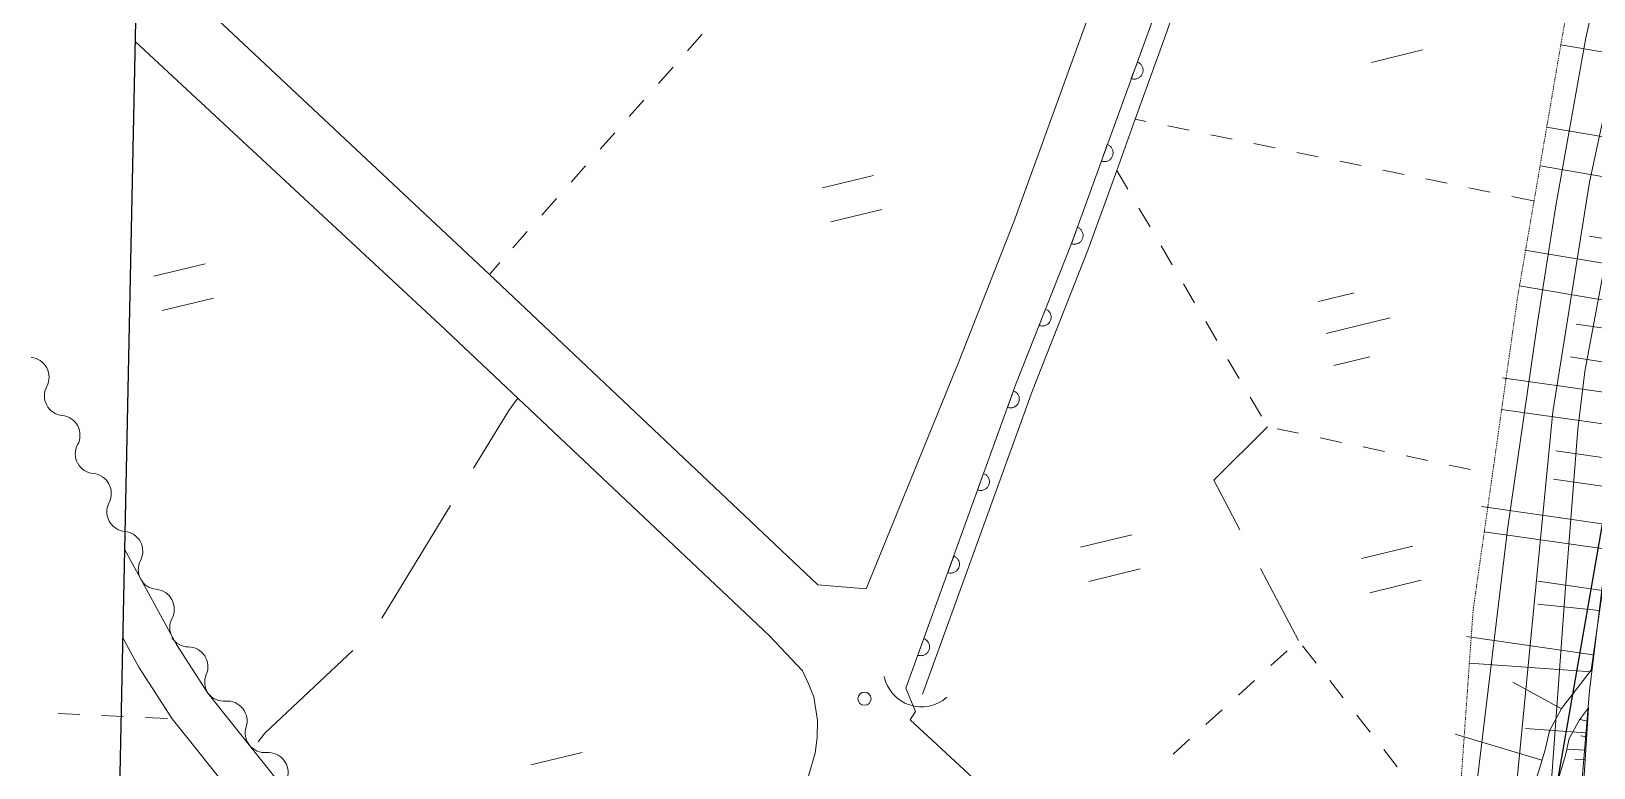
# Model space of a CAD drawing. Header units: millimetres. Extents: x 432273 to 1023813, y -32657 to 705940.
# Drawn here: x 444893 to 533837, y 424914 to 466826 of the extents above; entities that cross this region are included whole.
import ezdxf

# ---------------------------------------------------------------- set-up
doc = ezdxf.new("R2010")
doc.units = ezdxf.units.MM
doc.header["$LTSCALE"] = 100
doc.linetypes.add('561019', pattern=[1, 0.5, -0.5])
doc.linetypes.add('56301', pattern=[0.5, 0.25, -0.25])
doc.layers.get('Defpoints').update_dxf_attribs({"color": 153})
doc.layers.add('D-BGD', color=7, linetype='Continuous', lineweight=13)

# ---------------------------------------------------------------- blocks, each defined once
blk = doc.blocks.new('21311212131313131')
at = {"layer": 'D-BGD', "linetype": 'Continuous'}
for p, q in [((2572764.6601, -1453733.4036), (2571726.7139, -1460646.2247)), ((2577449.0633, -1454351.0304), (2576427.1824, -1461361.4693)), ((2579655.0099, -1454911.3288), (2578638.1133, -1461683.9574)), ((2583070.6049, -1455441.5729), (2582567.1152, -1458794.1294)), ((2584477.0455, -1455382.5151), (2583443.8963, -1462455.1877)), ((2586501.1398, -1455870.8496), (2585474.1978, -1462710.3818)), ((2588026.2188, -1455854.8155), (2587588.1728, -1459445.5416)), ((2589932.4789, -1456300.2269), (2589468.6733, -1459722.9197)), ((2591621.7469, -1456284.0898), (2590731.89, -1463594.8113)), ((2593363.8179, -1456729.6041), (2592535.5376, -1463580.8434)), ((2595274.7066, -1456733.4041), (2594822.8958, -1460453.3994)), ((2596861.8282, -1457086.5276), (2596443.734, -1460543.942)), ((2598994.702, -1457185.2149), (2598082.3087, -1464620.4037)), ((2600360.1582, -1457440.6261), (2599515.4221, -1464424.6944)), ((2602714.6974, -1457637.0258), (2602269.3528, -1461303.5591)), ((2603859.7611, -1457794.8534), (2603562.0453, -1461283.0802)), ((2606381.2307, -1458082.3703), (2605498.6724, -1465317.2846)), ((2607359.364, -1458149.0807), (2607013.2367, -1465117.9197)), ((2610163.0101, -1458317.1956), (2610088.1021, -1458766.4047)), ((2610837.9834, -1458406.7367), (2610668.21, -1461838.3637)), ((2611056.8176, -1458350.4838), (2611017.1874, -1458693.6011)), ((2611825.3256, -1458383.5807), (2611780.5778, -1459464.9213)), ((2612370.3817, -1458408.3556), (2612339.1405, -1459006.8737)), ((2609489.5266, -1459818.1685), (2608047.095, -1462619.6485)), ((2612435.2555, -1460872.1516), (2611068.5163, -1465846.9401)), ((2580636.0839, -1462023.9237, 363059.9804), (2580409.9441, -1463253.3519, 363075.9804)), ((2580183.8043, -1464482.78, 363092.9804), (2579958.1447, -1465711.3311, 363108.9804)), ((2595759.5418, -1466510.1609, 363012.9804), (2595991.9049, -1465281.8595, 363004.9804)), ((2579732.0049, -1466940.7592, 363124.9804), (2579505.8652, -1468170.1874, 363141.9804)), ((2595295.6926, -1468967.2438, 363028.9804), (2595528.0558, -1467738.9424, 363020.9804)), ((2603120.6796, -1470864.8331), (2602352.3974, -1467965.8034)), ((2572940.7297, -1471401.597), (2572172.4474, -1468502.5673)), ((2601187.0882, -1471377.286), (2600418.806, -1468478.2562)), ((2612997.6425, -1469095.3095, 362765.9804), (2612029.3135, -1469885.3745, 362782.9804)), ((2579279.7254, -1469399.6156, 363157.9804), (2579053.5856, -1470629.0437, 363174.9804)), ((2588417.0741, -1473658.436), (2587455.6456, -1470033.4899)), ((2594831.4465, -1471422.9693, 363044.9804), (2595063.8097, -1470194.6679, 363036.9804)), ((2611060.9844, -1470675.4395, 362799.9804), (2610092.6554, -1471465.5044, 362816.9804)), ((2578827.4458, -1471858.4719, 363190.9804), (2578601.7862, -1473087.0229, 363206.9804)), ((2590230.4243, -1473178.2019), (2589692.021, -1471148.3215)), ((2586605.0813, -1474138.273), (2586067.5552, -1472108.8728)), ((2594366.7202, -1473879.572, 363060.9804), (2594599.0834, -1472651.2706, 363052.9804)), ((2609124.3263, -1472255.5694, 362833.9804), (2608155.5171, -1473046.5116, 362850.9804)), ((2578375.6464, -1474316.4511, 363223.9804), (2578149.5066, -1475545.8793, 363239.9804)), ((2607187.188, -1473836.5765, 362867.9804), (2606218.859, -1474626.6415, 362884.9804)), ((2593901.9939, -1476336.1747, 363076.9804), (2594134.3571, -1475107.8733, 363068.9804)), ((2601871.9424, -1477117.2212, 362956.9804), (2605926.2346, -1474865.4614, 362889.9804)), ((2606525.1086, -1475499.9777, 362882.9804), (2607383.1819, -1476408.6338, 362873.9804)), ((2577923.3668, -1476775.3074, 363255.9804), (2577697.227, -1478004.7356, 363272.9804)), ((2592143.092, -1477901.8912, 363107.9804), (2593206.6674, -1477246.0504, 363089.9804)), ((2608241.2553, -1477317.2899, 362863.9804), (2609098.8484, -1478226.8232, 362853.9804)), ((2590015.4609, -1479214.45, 363144.9804), (2591079.5165, -1478557.732, 363126.9804)), ((2577471.5674, -1479233.2866, 363288.9804), (2577246.3048, -1480463.195, 363304.9804)), ((2587887.8299, -1480527.0088, 363180.9804), (2588951.8855, -1479870.2908, 363162.9804)), ((2609956.9218, -1479135.4793, 362844.9804), (2610814.9952, -1480044.1355, 362834.9804)), ((2577020.165, -1481692.6231, 363321.9804), (2576794.0252, -1482922.0513, 363337.9804)), ((2585761.0761, -1481840.0478, 363217.9804), (2586824.2545, -1481182.8496, 363199.9804)), ((2611673.0685, -1480952.7916, 362824.9804), (2612530.6617, -1481862.3249, 362815.9804)), ((2583633.445, -1483152.6065, 363253.9804), (2584697.5006, -1482495.8886, 363235.9804)), ((2576565.3372, -1484147.8044, 363394.9804), (2576445.7015, -1484776.5947, 363479.9804)), ((2581505.814, -1484465.1653, 363290.9804), (2582569.8696, -1483808.4473, 363272.9804)), ((2602806.5366, -1486870.0038), (2602038.2544, -1483970.974)), ((2579389.125, -1485772.3138, 363509.9804), (2580445.4335, -1485119.335, 363369.9804)), ((2600872.9452, -1487382.4566), (2600104.663, -1484483.4268)), ((2582664.4647, -1501984.5619), (2581896.1824, -1499085.5322)), ((2580730.8733, -1502497.0147), (2579962.591, -1499597.985)), ((2572139.4244, -1509523.5899, 362980.9804), (2573091.5838, -1510333.2672, 362968.9804)), ((2574043.2631, -1511143.8216, 362957.9804), (2574994.9423, -1511954.376, 362945.9804)), ((2575947.1017, -1512764.0533, 362934.9804), (2576898.7809, -1513574.6077, 362922.9804)), ((2577850.9403, -1514384.285, 362910.9804), (2578802.6196, -1515194.8394, 362899.9804)), ((2613908.6358, -1518402.4831), (2613140.3536, -1515503.4534)), ((2579754.779, -1516004.5167, 362887.9804), (2580706.4582, -1516815.0711, 362876.9804)), ((2581658.1374, -1517625.6256, 362864.9804), (2582610.2968, -1518435.3028, 362853.9804)), ((2583561.976, -1519245.8573, 362841.9804), (2584514.1355, -1520055.5345, 362829.9804)), ((2585361.0927, -1520769.9989, 363397.9804), (2586052.3051, -1521352.4612, 363879.9803)), ((2605733.2207, -1527055.6377, 363736.9803), (2599251.8079, -1523280.603, 363774.9803)), ((2586557.404, -1540438.464), (2585789.1217, -1537539.4342)), ((2588490.9954, -1539926.0112), (2587722.7131, -1537026.9814)), ((2611671.3777, -1540394.6057, 363567.9803), (2611703.1335, -1539145.4073, 363560.9803)), ((2611607.3859, -1542893.8794, 363576.9803), (2611639.6219, -1541643.804, 363572.9803)), ((2611543.3941, -1545393.1532, 363584.9803), (2611575.6301, -1544143.0777, 363580.9803))]:
    blk.add_line(p, q, dxfattribs=at)
at = {"layer": 'D-BGD', "linetype": 'Continuous', "flags": 128}
for points in [[(2490996.0724, -1434366.1194), (2508857.7129, -1439098.4377), (2530493.8009, -1444947.3773), (2544432.5535, -1448246.9645), (2552918.957, -1450013.0013), (2567818.6971, -1452887.877), (2581899.4354, -1455295.0198), (2593483.3018, -1456744.5556), (2608431.9688, -1458257.649), (2622606.3426, -1459135.9582), (2633537.0179, -1459354.6435), (2648448.0166, -1459560.0125), (2662323.1486, -1459052.3845), (2663325.0384, -1459019.4368)], [(2662323.1486, -1459052.3845), (2648448.0166, -1459560.0125), (2633537.0179, -1459354.6435), (2622606.3426, -1459135.9582), (2608431.9688, -1458257.649), (2593483.3018, -1456744.5556), (2581899.4354, -1455295.0198), (2567818.6971, -1452887.877), (2552918.957, -1450013.0013), (2544432.5535, -1448246.9645), (2530493.8009, -1444947.3773), (2508857.7129, -1439098.4377), (2490996.0724, -1434366.1194), (2472342.7761, -1429236.9004), (2469693.472, -1428538.9979), (2456725.7737, -1425121.1801), (2439273.404, -1420694.9947)]]:
    blk.add_lwpolyline(points, dxfattribs=at)
at = {"layer": 'D-BGD', "linetype": '561019', "flags": 128}
blk.add_lwpolyline([(2663325.0384, -1459019.4368), (2663582.6232, -1459096.6061), (2663751.0204, -1459357.5187), (2663689.3128, -1459524.3845), (2663517.5438, -1459642.3988), (2662420.1024, -1459897.7873), (2653808.341, -1461149.2087), (2650650.0028, -1461610.2303), (2647900.2162, -1462012.1787), (2644041.7285, -1463092.006), (2641511.8124, -1464175.2186), (2640059.3695, -1465274.841), (2636088.6001, -1465512.2749), (2629242.7752, -1465922.3349), (2619350.6901, -1465730.6944), (2606960.1997, -1465115.2855), (2604014.6813, -1464968.8882), (2599197.7544, -1464386.2719), (2586047.8548, -1462796.5152), (2567513.4826, -1460013.6165), (2550048.384, -1456554.0555), (2529078.4332, -1451924.813), (2514502.729, -1448832.8734), (2495550.8585, -1443657.6278), (2477815.8366, -1437904.7486), (2459267.7349, -1433712.0866), (2447818.2026, -1431311.1959), (2432560.1877, -1427974.5583), (2431470.8426, -1427736.1822), (2420018.7516, -1424658.9879), (2400238.5386, -1421213.4502), (2372537.9631, -1415559.3222), (2372202.4581, -1415447.4767), (2369463.9321, -1414537.7052), (2358657.0594, -1412237.4944)], dxfattribs=at)
at = {"layer": 'D-BGD', "linetype": 'Continuous', "flags": 128}
for points, elevation in [([(2497406.7219, -1437914.3093), (2513704.4864, -1442400.424), (2528824.183, -1446422.8866), (2542239.0204, -1449598.6886), (2557052.1605, -1452792.1084), (2571765.3727, -1455676.5955), (2579799.2365, -1457144.7335), (2585181.2872, -1458042.4198), (2590269.7129, -1458893.3687), (2593560.5199, -1459225.3697), (2602352.5389, -1459718.8434), (2615148.8603, -1460384.2737), (2627341.4532, -1461242.478), (2640097.8365, -1461093.7179), (2650127.0164, -1460512.2207), (2662304.1045, -1459659.8598), (2662912.9534, -1462333.6652), (2668463.0971, -1461914.2844), (2671955.2968, -1461909.6403), (2678307.1353, -1461845.9144), (2694200.1505, -1462071.2984)], 364999.9803), ([(2693039.758, -1464353.4145), (2673779.8598, -1463807.9644), (2655931.1443, -1463991.7269), (2651010.736, -1464120.8469), (2650598.1918, -1461463.303), (2637221.8426, -1462769.5409), (2632406.9503, -1462997.4657), (2624664.0436, -1462957.4711), (2618033.4193, -1462612.0706), (2592617.4469, -1460671.1024), (2579505.8785, -1458857.2214), (2560667.7217, -1455206.8961), (2550140.5426, -1453274.4545), (2538486.2716, -1450579.076), (2526484.7262, -1447535.1212), (2510216.505, -1443301.1675), (2497243.7934, -1439873.765)], 363999.9803), ([(2464863.1467, -1433543.215), (2483416.1058, -1438422.559), (2496324.4525, -1441980.0313), (2501934.9426, -1443905.6842), (2508303.1123, -1445638.4788), (2514355.1446, -1447171.9871), (2524397.4351, -1449398.7413), (2543009.3019, -1453801.8766), (2551243.3962, -1455433.21), (2559869.3624, -1456900.5761), (2571291.2349, -1459227.0429), (2580892.3926, -1460741.4688), (2587548.49, -1461652.5928), (2599359.8995, -1463096.7298), (2614495.2225, -1464620.8025), (2625366.8389, -1464682.8926), (2636390.6408, -1464960.5391), (2638883.6472, -1465156.7645), (2639015.217, -1465493.2795), (2638505.6606, -1466053.3976), (2634400.7465, -1469940.7609), (2631855.1686, -1472970.5655)], 362999.9804)]:
    blk.add_lwpolyline(points, dxfattribs=dict(at, elevation=elevation))
at = {"layer": 'D-BGD', "linetype": 'Continuous', "extrusion": (-0.003742, -0.320545, 0.947226), "elevation": 804869.5375}
for points in [[(2680379.8841, -1234946.9179), (2645811.4768, -1235539.6177), (2626259.8269, -1234884.5285)], [(2626259.8269, -1234884.5285), (2645811.4768, -1235539.6177), (2680379.8841, -1234946.9179)]]:
    blk.add_lwpolyline(points, dxfattribs=at)
at = {"layer": 'D-BGD', "linetype": 'Continuous', "extrusion": (0.015192, 0.002376, 0.999882), "elevation": 398932.0109}
blk.add_lwpolyline([(2587984.1887, -1477831.8937), (2591086.0192, -1480829.4669), (2593872.0886, -1479283.1909)], dxfattribs=at)
at = {"layer": 'D-BGD', "linetype": 'Continuous'}
for points, elevation in [([(2573198.9975, -1484726.386), (2574145.5964, -1485048.5029), (2574157.473, -1485005.983), (2574165.7578, -1484963.7768), (2574170.9308, -1484921.0072), (2574172.115, -1484877.194), (2574168.8302, -1484833.2143), (2574162.8307, -1484790.0286), (2574152.7591, -1484748.0338), (2574137.7383, -1484706.7497), (2574120.8799, -1484666.7398), (2574098.5921, -1484628.3178), (2574075.3439, -1484591.65), (2574047.9405, -1484558.4077), (2574017.3421, -1484526.8365), (2573985.3032, -1484497.8969), (2573949.5891, -1484471.5054), (2573912.3513, -1484449.98), (2573874.1531, -1484430.2089), (2573832.6767, -1484414.3435), (2573790.637, -1484401.5897), (2573747.9506, -1484394.1821), (2573705.181, -1484389.009), (2573661.3678, -1484387.8248), (2573617.8683, -1484390.2325), (2573574.2024, -1484397.1092), (2573532.2076, -1484407.1808), (2573491.4037, -1484421.3244), (2573450.9136, -1484439.06), (2573412.9717, -1484460.4706), (2573376.304, -1484483.7188), (2573342.5815, -1484511.9994), (2573311.4905, -1484541.7206), (2573282.0707, -1484574.6367), (2573256.1594, -1484609.4736), (2573234.634, -1484646.7114), (2573214.3827, -1484685.7868), (2573198.9975, -1484726.386)], 363468.9804), ([(2577932.4724, -1486336.0936), (2578879.5515, -1486657.3334), (2578891.4281, -1486614.8135), (2578899.7128, -1486572.6073), (2578904.8859, -1486529.8377), (2578906.0701, -1486486.0244), (2578902.3051, -1486442.922), (2578896.3056, -1486399.7362), (2578886.7142, -1486356.8643), (2578871.6934, -1486315.5802), (2578854.835, -1486275.5703), (2578833.4244, -1486237.6284), (2578809.299, -1486200.4805), (2578781.8956, -1486167.2382), (2578751.2972, -1486135.667), (2578719.2582, -1486106.7273), (2578683.5442, -1486080.3359), (2578646.3064, -1486058.8105), (2578608.1082, -1486039.0394), (2578566.6318, -1486023.1739), (2578524.5921, -1486010.4201), (2578481.9057, -1486003.0126), (2578439.1361, -1485997.8395), (2578395.3229, -1485996.6553), (2578351.3432, -1485999.9401), (2578308.1575, -1486005.9396), (2578266.1627, -1486016.0112), (2578224.8786, -1486031.0321), (2578184.8687, -1486047.8904), (2578146.9268, -1486069.3011), (2578110.2591, -1486092.5492), (2578076.5366, -1486120.8299), (2578044.9654, -1486151.4282), (2578016.0257, -1486183.4672), (2577989.6343, -1486219.1812), (2577968.1089, -1486256.419), (2577948.3378, -1486294.6173), (2577932.4724, -1486336.0936)], 363502.9804), ([(2582666.4274, -1487944.9241), (2583613.5066, -1488266.1639), (2583625.3832, -1488223.6439), (2583633.6679, -1488181.4377), (2583638.841, -1488138.6681), (2583640.0252, -1488094.8549), (2583636.2602, -1488051.7524), (2583630.2607, -1488008.5667), (2583620.6693, -1487965.6948), (2583605.6485, -1487924.4107), (2583588.7901, -1487884.4008), (2583567.3794, -1487846.4589), (2583543.2541, -1487809.311), (2583515.8506, -1487776.0687), (2583485.2523, -1487744.4975), (2583453.2133, -1487715.5578), (2583417.0191, -1487690.0435), (2583380.2615, -1487667.641), (2583341.5831, -1487648.747), (2583300.5869, -1487632.0044), (2583258.067, -1487620.1278), (2583215.8608, -1487611.843), (2583173.0912, -1487606.67), (2583129.278, -1487605.4858), (2583085.2983, -1487608.7706), (2583042.9898, -1487615.2503), (2583000.1178, -1487624.8417), (2582958.8337, -1487639.8625), (2582918.8238, -1487656.7209), (2582880.8819, -1487678.1315), (2582843.734, -1487702.2569), (2582810.4917, -1487729.6603), (2582778.9205, -1487760.2587), (2582749.9808, -1487792.2976), (2582723.5894, -1487828.0117), (2582702.064, -1487865.2495), (2582682.2929, -1487903.4477), (2582666.4274, -1487944.9241)], 363536.9804), ([(2587363.4336, -1489656.6515), (2588300.576, -1490004.3726), (2588314.2069, -1489962.813), (2588323.849, -1489920.2099), (2588329.8993, -1489877.9205), (2588332.4408, -1489833.7103), (2588330.0332, -1489790.2108), (2588325.391, -1489746.6281), (2588316.6768, -1489704.2364), (2588303.0133, -1489662.5553), (2588287.5123, -1489622.1484), (2588266.5818, -1489583.3294), (2588243.8139, -1489545.7845), (2588216.8906, -1489511.6651), (2588187.6496, -1489479.6969), (2588156.0908, -1489449.88), (2588120.857, -1489422.6114), (2588084.5795, -1489399.3317), (2588046.3813, -1489379.5606), (2588005.8654, -1489361.9408), (2587964.3058, -1489348.3099), (2587921.2224, -1489339.5449), (2587878.933, -1489333.4947), (2587835.203, -1489330.076), (2587791.7036, -1489332.4836), (2587748.5179, -1489338.4832), (2587705.2489, -1489346.7172), (2587664.9252, -1489359.9837), (2587623.161, -1489375.8817), (2587584.342, -1489396.8121), (2587547.2773, -1489418.703), (2587513.1578, -1489445.6262), (2587480.7095, -1489475.7444), (2587450.8926, -1489507.3032), (2587424.1042, -1489541.6598), (2587400.8245, -1489577.9373), (2587381.0534, -1489616.1355), (2587363.4336, -1489656.6515)], 363481.9804), ([(2592054.9079, -1491384.7312), (2593002.4673, -1491705.0938), (2593014.3439, -1491662.5739), (2593022.6286, -1491620.3677), (2593027.8017, -1491577.5981), (2593028.1088, -1491533.3047), (2593025.7011, -1491489.8052), (2593018.3442, -1491447.0165), (2593008.7528, -1491404.1445), (2592994.6091, -1491363.3406), (2592976.8736, -1491322.8505), (2592955.463, -1491284.9087), (2592932.2148, -1491248.2409), (2592903.9342, -1491214.5184), (2592873.3358, -1491182.9473), (2592841.2969, -1491154.0076), (2592805.1026, -1491128.4933), (2592769.2222, -1491106.5709), (2592729.6666, -1491087.1968), (2592688.6704, -1491070.4542), (2592647.0277, -1491059.0577), (2592603.9443, -1491050.2928), (2592561.1747, -1491045.1197), (2592516.8813, -1491044.8127), (2592474.259, -1491047.7005), (2592430.5931, -1491054.5772), (2592387.7211, -1491064.1686), (2592347.7944, -1491078.7925), (2592306.4271, -1491096.0478), (2592268.4853, -1491117.4585), (2592232.6947, -1491141.1868), (2592198.0951, -1491168.9873), (2592166.5239, -1491199.5856), (2592138.4613, -1491232.1048), (2592112.0699, -1491267.8188), (2592091.0247, -1491304.1795), (2592070.7734, -1491343.2549), (2592054.9079, -1491384.7312)], 363443.9804), ([(2596789.5097, -1492988.2155), (2597737.069, -1493308.5781), (2597749.8228, -1493266.5383), (2597757.2304, -1493223.852), (2597762.4034, -1493181.0824), (2597763.5876, -1493137.2691), (2597759.8226, -1493094.1667), (2597753.8231, -1493050.9809), (2597744.2317, -1493008.109), (2597729.2109, -1492966.8249), (2597712.3525, -1492926.815), (2597690.9419, -1492888.8731), (2597666.8165, -1492851.7252), (2597639.4131, -1492818.4829), (2597608.8147, -1492786.9117), (2597576.7758, -1492757.972), (2597540.5815, -1492732.4578), (2597503.8239, -1492710.0552), (2597465.1455, -1492691.1613), (2597423.6691, -1492675.2958), (2597381.6294, -1492662.542), (2597338.943, -1492655.1344), (2597296.1734, -1492649.9614), (2597252.3602, -1492648.7772), (2597208.8607, -1492651.1848), (2597166.072, -1492658.5417), (2597123.2, -1492668.1331), (2597082.3961, -1492682.2768), (2597041.906, -1492700.0123), (2597003.9642, -1492721.4229), (2596967.2964, -1492744.6711), (2596933.5739, -1492772.9517), (2596902.0028, -1492803.5501), (2596873.0631, -1492835.589), (2596847.5488, -1492871.7833), (2596825.1462, -1492908.5409), (2596806.2523, -1492947.2193), (2596789.5097, -1492988.2155)], 363522.9804), ([(2601524.9886, -1494592.1799), (2602472.0677, -1494913.4197), (2602483.9443, -1494870.8998), (2602492.7092, -1494827.8164), (2602497.8823, -1494785.0468), (2602499.0665, -1494741.2336), (2602495.3015, -1494698.1311), (2602489.302, -1494654.9454), (2602479.7106, -1494612.0735), (2602464.2096, -1494571.6665), (2602447.8314, -1494530.7794), (2602425.5436, -1494492.3574), (2602401.8152, -1494456.5668), (2602374.892, -1494422.4474), (2602344.2936, -1494390.8762), (2602310.8973, -1494362.3335), (2602276.0604, -1494336.4222), (2602238.8226, -1494314.8968), (2602199.7472, -1494294.6455), (2602159.148, -1494279.2603), (2602117.1083, -1494266.5065), (2602074.4219, -1494259.0989), (2602031.6523, -1494253.9258), (2601987.8391, -1494252.7416), (2601943.8594, -1494256.0264), (2601900.6737, -1494262.026), (2601858.6789, -1494272.0976), (2601817.3948, -1494287.1184), (2601776.5077, -1494303.4966), (2601739.443, -1494325.3874), (2601702.2951, -1494349.5127), (2601669.0528, -1494376.9162), (2601637.4816, -1494407.5146), (2601608.542, -1494439.5535), (2601582.1505, -1494475.2675), (2601560.6251, -1494512.5054), (2601540.854, -1494550.7036), (2601524.9886, -1494592.1799)], 363601.9803), ([(2606260.4674, -1496196.1444), (2607207.5466, -1496517.3842), (2607219.4232, -1496474.8643), (2607228.1881, -1496431.7809), (2607232.0038, -1496389.4083), (2607233.1881, -1496345.595), (2607230.7804, -1496302.0956), (2607223.9037, -1496258.4297), (2607213.8321, -1496216.4349), (2607199.6885, -1496175.631), (2607182.4331, -1496134.2637), (2607160.5423, -1496097.199), (2607137.2941, -1496060.5313), (2607109.0135, -1496026.8088), (2607078.4151, -1495995.2376), (2607046.3762, -1495966.2979), (2607010.6621, -1495939.9065), (2606974.3015, -1495918.8613), (2606935.2261, -1495898.61), (2606893.7497, -1495882.7445), (2606851.2298, -1495870.8679), (2606809.0236, -1495862.5832), (2606766.254, -1495857.4101), (2606722.4408, -1495856.2259), (2606679.3383, -1495859.9909), (2606636.1526, -1495865.9904), (2606593.2806, -1495875.5818), (2606552.8737, -1495891.0829), (2606511.9866, -1495907.461), (2606473.5646, -1495929.7488), (2606437.774, -1495953.4772), (2606403.6546, -1495980.4005), (2606372.0834, -1496010.9988), (2606344.0208, -1496043.518), (2606317.6294, -1496079.232), (2606296.104, -1496116.4698), (2606276.3329, -1496154.6681), (2606260.4674, -1496196.1444)], 363680.9803)]:
    blk.add_lwpolyline(points, close=True, dxfattribs=dict(at, elevation=elevation))
at = {"layer": 'D-BGD', "linetype": 'Continuous', "extrusion": (0.001559, -0.007649, 0.99997), "elevation": 379467.215}
blk.add_lwpolyline([(2596521.1791, -1519164.4406), (2593195.684, -1517227.6149), (2592491.026, -1516717.5835)], dxfattribs=at)
at = {"layer": 'D-BGD', "linetype": 'Continuous', "extrusion": (0.001946, -0.005433, 0.999983), "elevation": 377097.126}
blk.add_lwpolyline([(2612217.1717, -1531927.6233), (2611706.8749, -1531558.202), (2606895.0467, -1526655.3125)], dxfattribs=at)
at = {"layer": 'D-BGD', "linetype": 'Continuous'}
for points in [[(2358657.0594, -1404935.0235, 366962.2376), (2396367.2932, -1412301.8376, 366779.9802), (2396474.2172, -1412314.7703, 366779.9802), (2413165.5745, -1415353.0364, 367499.9801), (2435009.3914, -1419433.4913, 366989.9802), (2470463.3115, -1428536.3425, 366599.9802), (2487541.2042, -1432971.8524, 366689.9802), (2529285.0171, -1444058.7763, 366639.9802), (2557274.9274, -1450740.0062, 366749.9802), (2573887.9809, -1453838.0094, 366779.9802), (2586115.1601, -1455618.0579, 366869.9802), (2607258.968, -1458186.6638, 366559.9802), (2609480.7549, -1459813.3666, 365999.9802), (2610771.8495, -1460474.5584, 365709.9802), (2611841.7306, -1460706.8393, 365509.9802), (2614047.5047, -1461321.5423, 365399.9803), (2626241.52, -1463391.2461, 364539.9803), (2634065.6069, -1464676.1421, 364039.9803), (2634987.4607, -1465157.9985, 364029.9803), (2635516.5136, -1465732.6313, 364019.9803), (2636072.1397, -1466675.2233, 363749.9803), (2636552.8577, -1468067.0242, 363749.9803)], [(2607258.968, -1458186.6638, 366559.9802), (2586115.1601, -1455618.0579, 366869.9802), (2573887.9809, -1453838.0094, 366779.9802), (2557274.9274, -1450740.0062, 366749.9802), (2529285.0171, -1444058.7763, 366639.9802), (2487541.2042, -1432971.8524, 366689.9802)], [(2636552.8577, -1468067.0242, 363749.9803), (2636072.1397, -1466675.2233, 363749.9803), (2635516.5136, -1465732.6313, 364019.9803), (2634987.4607, -1465157.9985, 364029.9803), (2634065.6069, -1464676.1421, 364039.9803), (2626241.52, -1463391.2461, 364539.9803), (2614047.5047, -1461321.5423, 365399.9803), (2611841.7306, -1460706.8393, 365509.9802), (2610771.8495, -1460474.5584, 365709.9802), (2609480.7549, -1459813.3666, 365999.9802), (2607258.968, -1458186.6638, 366559.9802)], [(2638232.7738, -1467060.0081, 363719.9803), (2637653.3295, -1466035.9749, 363719.9803), (2636651.8232, -1464929.0942, 363729.9803), (2635730.352, -1464196.6389, 364029.9803), (2634457.6329, -1463522.7057, 364039.9803), (2626438.0735, -1462199.2031, 364539.9803), (2614315.0634, -1460145.5695, 365399.9803), (2612135.6042, -1459545.2722, 365509.9802), (2611176.6169, -1459339.4975, 365709.9802), (2610109.6151, -1458789.5821, 365999.9802), (2609416.8473, -1458284.9309, 366529.9802)], [(2609101.3079, -1497158.5064, 363719.9803), (2610411.8588, -1496576.3072, 363699.9803), (2610888.6646, -1496871.5296, 363699.9803), (2618557.8751, -1488255.9103, 363709.9803), (2626945.7761, -1478848.0891, 363729.9803), (2636552.8577, -1468067.0242, 363749.9803)], [(2504778.4692, -1480952.8707, 363639.9803), (2505792.9656, -1480869.8223, 363619.9803), (2507108.0028, -1481008.3032, 363599.9803), (2508266.6237, -1481140.9586, 363589.9803), (2510912.9596, -1481221.6155, 363539.9804), (2512326.5318, -1481117.6281, 363519.9804), (2514576.6711, -1480901.5896, 363489.9804), (2518236.9868, -1480192.0916, 363429.9804), (2531809.0765, -1477703.6259, 363479.9804), (2535485.0797, -1477173.7216, 363429.9804), (2537766.3358, -1476963.3172, 363389.9804), (2540740.7423, -1477006.9649, 363349.9804), (2543979.7709, -1477275.2793, 363299.9804), (2549376.9371, -1477995.4141, 363219.9804), (2556602.5058, -1479249.069, 363389.9804), (2563974.954, -1481004.9453, 363419.9804), (2567066.4049, -1481751.089, 363509.9804), (2571390.0455, -1483057.7754, 363449.9804), (2576445.7015, -1484776.5947, 363479.9804), (2579389.125, -1485772.3138, 363509.9804), (2583954.2104, -1487325.1799, 363539.9804), (2592010.339, -1490310.3572, 363429.9804), (2609427.5801, -1496208.4821, 363719.9803)], [(2609101.3079, -1497158.5064, 363719.9803), (2591675.2952, -1491255.5797, 363429.9804), (2583610.3949, -1488265.6005, 363539.9804), (2571086.1184, -1484008.632, 363449.9804), (2566811.1379, -1482717.1835, 363509.9804), (2563742.0322, -1481971.8721, 363419.9804), (2556409.4725, -1480226.4318, 363389.9804), (2549223.7922, -1478983.213, 363219.9804), (2543875.2861, -1478278.3161, 363299.9804), (2540694.5215, -1478007.6964, 363349.9804), (2537800.7241, -1477962.5756, 363389.9804), (2535600.0771, -1478171.5069, 363429.9804), (2531964.7945, -1478689.502, 363479.9804), (2518419.8519, -1481170.0283, 363429.9804), (2514718.8156, -1481891.4354, 363489.9804), (2512405.6104, -1482118.5509, 363519.9804), (2510925.0027, -1482220.0417, 363539.9804), (2508202.8596, -1482132.0862, 363589.9803), (2505777.8615, -1481876.188, 363619.9803), (2504862.3498, -1481945.0218, 363629.9803), (2504534.2792, -1481982.0311, 363639.9803)], [(2609101.3079, -1497158.5064, 363719.9803), (2591675.2952, -1491255.5797, 363429.9804), (2583610.3949, -1488265.6005, 363539.9804), (2571086.1184, -1484008.632, 363449.9804), (2566811.1379, -1482717.1835, 363509.9804), (2563742.0322, -1481971.8721, 363419.9804), (2556409.4725, -1480226.4318, 363389.9804), (2549223.7922, -1478983.213, 363219.9804), (2543875.2861, -1478278.3161, 363299.9804), (2540694.5215, -1478007.6964, 363349.9804), (2537800.7241, -1477962.5756, 363389.9804), (2535600.0771, -1478171.5069, 363429.9804), (2531964.7945, -1478689.502, 363479.9804), (2518419.8519, -1481170.0283, 363429.9804), (2514718.8156, -1481891.4354, 363489.9804), (2512405.6104, -1482118.5509, 363519.9804), (2510925.0027, -1482220.0417, 363539.9804), (2508202.8596, -1482132.0862, 363589.9803), (2505777.8615, -1481876.188, 363619.9803), (2504862.3498, -1481945.0218, 363629.9803)], [(2609101.3079, -1497158.5064, 363719.9803), (2591675.2952, -1491255.5797, 363429.9804), (2583610.3949, -1488265.6005, 363539.9804), (2571086.1184, -1484008.632, 363449.9804), (2566811.1379, -1482717.1835, 363509.9804), (2563742.0322, -1481971.8721, 363419.9804), (2556409.4725, -1480226.4318, 363389.9804), (2549223.7922, -1478983.213, 363219.9804), (2543875.2861, -1478278.3161, 363299.9804), (2540694.5215, -1478007.6964, 363349.9804), (2537800.7241, -1477962.5756, 363389.9804), (2535600.0771, -1478171.5069, 363429.9804), (2531964.7945, -1478689.502, 363479.9804), (2518419.8519, -1481170.0283, 363429.9804), (2514718.8156, -1481891.4354, 363489.9804), (2512405.6104, -1482118.5509, 363519.9804), (2510925.0027, -1482220.0417, 363539.9804), (2508202.8596, -1482132.0862, 363589.9803), (2505777.8615, -1481876.188, 363619.9803), (2504862.3498, -1481945.0218, 363629.9803)], [(2603316.1141, -1502290.9549, 363559.9803), (2603503.8864, -1499532.2521, 363719.9803), (2590509.8445, -1494550.7008, 363429.9804), (2582440.1423, -1491569.4932, 363539.9804), (2570013.186, -1487343.0007, 363449.9804)], [(2615115.0137, -1502833.3134, 363619.9803), (2612908.4074, -1502240.9555, 363679.9803), (2612021.0662, -1502154.2053, 363699.9803), (2611037.0458, -1502139.9335, 363709.9803), (2609707.8611, -1502381.3208, 363729.9803), (2608870.9114, -1502743.971, 363749.9803), (2608241.5348, -1503060.649, 363759.9803), (2606281.7012, -1504974.6635, 363559.9803)], [(2603316.1141, -1502290.9549, 363559.9803), (2586047.5031, -1521361.2329, 363889.9803), (2571859.7539, -1537136.1219, 363849.9803), (2567684.4303, -1541785.2211, 363842.5711)], [(2573225.9093, -1541785.2211, 363808.7023), (2588980.3089, -1524083.9977, 363889.9803), (2606281.7012, -1504974.6635, 363559.9803)], [(2658154.0058, -1533337.2961, 363909.9803), (2655440.2422, -1531942.8837, 363699.9803), (2652615.3935, -1530647.2647, 363739.9803), (2650421.5285, -1530073.2822, 363759.9803), (2646374.0365, -1529282.5821, 363819.9803), (2634145.0685, -1528151.3763, 363719.9803), (2623925.9526, -1527368.013, 363869.9803), (2623079.5904, -1527622.9069, 363889.9803), (2621722.2351, -1528019.8784, 363899.9803), (2620634.4951, -1528507.4454, 363909.9803), (2619168.6183, -1529415.0273, 363929.9803), (2610204.2765, -1536877.0284, 363559.9803), (2607486.371, -1538718.0576, 363609.9803), (2602125.8621, -1541785.2211, 363700.6603)], [(2607162.3538, -1541785.2211, 363637.6042), (2608807.951, -1540843.787, 363609.9803), (2611709.6113, -1538875.3443, 363559.9803), (2620632.4002, -1531447.5975, 363929.9803), (2621805.1017, -1530721.532, 363909.9803), (2622587.7571, -1530374.7607, 363899.9803), (2623402.1703, -1530136.5778, 363889.9803), (2634094.438, -1530472.1382, 363729.9803)]]:
    blk.add_polyline3d(points, dxfattribs=at)
blk.add_circle((2609748.18, -1499496.2951, 363719.9803), 375, dxfattribs=at)
for centre, radius, start, end in [((2607979.9157, -1496290.3252), 2165.0475, 282.835952475, 42.83740803), ((2614647.2018, -1533344.7167, 363738.9594), 1129.8439, 73.62706224, 185.866278906), ((2612401.3154, -1533576.4751, 363738.9594), 1127.9689, 309.746670555, 5.917031667), ((2611765.3522, -1535741.2425, 363620.1919), 1129.8439, 73.62706224, 185.866278906), ((2612402.7618, -1533575.2722, 363620.1919), 1127.9689, 253.576309444, 309.746670555), ((2609519.4657, -1535973.0008, 363620.1919), 1127.9689, 309.746670555, 5.917031667), ((2608730.5371, -1538034.8629, 363588.4879), 1129.8439, 68.222263043, 180.46147971), ((2609569.1293, -1535938.5611, 363588.4879), 1127.9689, 248.171510234, 304.341871345), ((2606472.806, -1538054.047, 363588.4879), 1127.9689, 304.341871345, 0.512232457), ((2605491.4442, -1540016.7034, 363644.6577), 1129.8439, 63.624061432, 175.863278098), ((2606495.3928, -1537994.3768, 363644.6577), 1127.9689, 243.573308669, 299.74366978), ((2603239.4418, -1539854.8288, 363644.6577), 1127.9689, 299.74366978, 355.914030891), ((2602235.8459, -1541876.954, 363699.8506), 1129.8439, 63.624061432, 175.863278098), ((2603239.7945, -1539854.6273, 363699.8506), 1127.9689, 243.573308669, 299.74366978), ((2599983.8436, -1541715.0794, 363699.8506), 1127.9689, 299.74366978, 355.914030891), ((2598980.2476, -1543737.2045, 363755.0435), 1129.8439, 63.624061432, 175.863278098), ((2599984.1962, -1541714.8779, 363755.0435), 1127.9689, 243.573308669, 299.74366978), ((2596728.2453, -1543575.3299, 363755.0435), 1127.9689, 299.74366978, 355.914030891), ((2595712.9067, -1545588.9323, 363810.8781), 1129.8439, 63.074589564, 175.313806231), ((2596736.2031, -1543576.3264, 363810.8781), 1127.9689, 243.023836819, 299.19419793), ((2593462.5602, -1545405.4685, 363810.8781), 1127.9689, 299.19419793, 355.364559041), ((2592439.6412, -1547417.8635, 363867.8196), 1129.8439, 63.074589564, 175.313806231), ((2593462.9376, -1545405.2576, 363867.8196), 1127.9689, 243.023836819, 299.19419793)]:
    blk.add_arc(centre, radius, start, end, dxfattribs=at)
at = {"layer": 'Defpoints'}
blk.add_lwpolyline([(2358657.0594, -1541785.2211), (2831012.6992, -1541785.2211), (2831012.6992, -987785.2211), (2358657.0594, -987785.2211)], close=True, dxfattribs=at)
at = {"layer": 'Defpoints', "linetype": 'Continuous', "flags": 128}
blk.add_lwpolyline([(2831012.6992, -1480293.6013), (2759978.2476, -1482337.8919), (2358657.0594, -1420929.323)], dxfattribs=at)

msp = doc.modelspace()

# ---------------------------------------------------------------- block references
at = {"layer": 'D-BGD', "linetype": '56301', "rotation": 268.807065034117}
msp.add_blockref('21311212131313131', (2045832.1, 3006806.9, 354000), dxfattribs=at)

doc.saveas('drawing.dxf')
